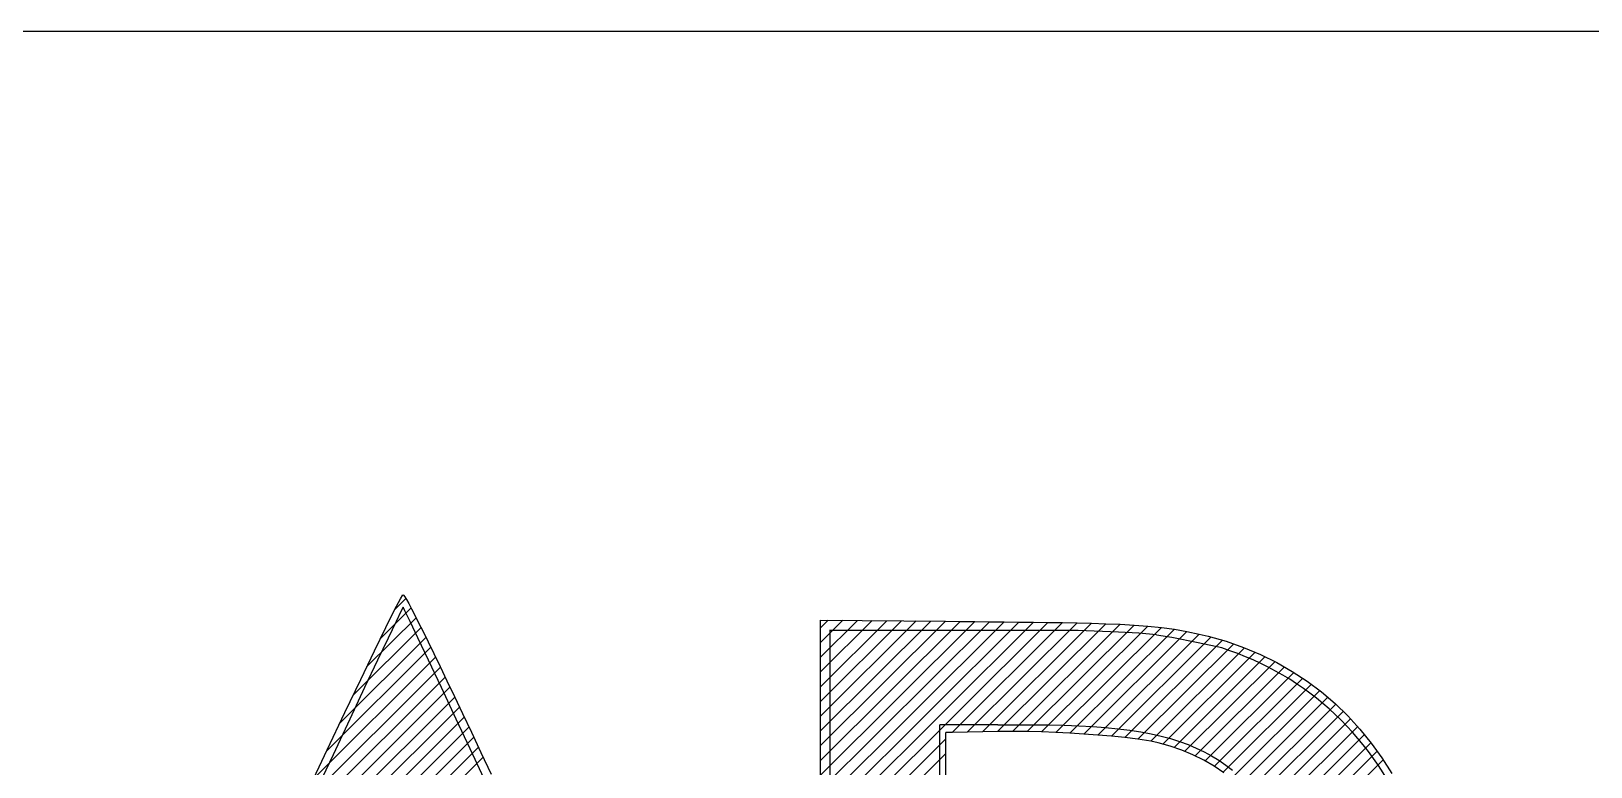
# Model space of a CAD drawing. Extents: x 0 to 420, y -1 to 297.
# Drawn here: x 220.67 to 234.11, y 9.47 to 15.8 of the extents above; entities that cross this region are included whole.
import ezdxf

# ---------------------------------------------------------------- set-up
doc = ezdxf.new("R2010")
doc.units = 0
doc.layers.get('0').update_dxf_attribs({"color": 15, "linetype": 'CONTINUOUS'})
doc.layers.add('SCD_DRAW', color=11, linetype='CONTINUOUS')

# ---------------------------------------------------------------- blocks, each defined once
blk = doc.blocks.new('EX_A3Frame_SysCAD2')
at = {"linetype": 'CONTINUOUS'}
for p, q in [((-0.226262, 15.804123), (420.273738, 15.804123)), ((223.799287, 10.820291), (223.849019, 10.915655)), ((223.80038, 10.822447), (223.895718, 10.917343)), ((223.80038, 10.822447), (223.895718, 10.917343)), ((223.849019, 10.915655), (223.870536, 10.949456)), ((223.870536, 10.949456), (223.876493, 10.945357)), ((223.876493, 10.945357), (223.886751, 10.931543)), ((223.886751, 10.931543), (223.901419, 10.907786)), ((223.901419, 10.907786), (223.920605, 10.873863)), ((223.558155, 10.327481), (223.984561, 10.751912)), ((223.558155, 10.327481), (223.984561, 10.751912)), ((223.676734, 10.572497), (223.941163, 10.835701)), ((223.676734, 10.572497), (223.941163, 10.835701)), ((223.72394, 10.668941), (223.799287, 10.820291)), ((223.855585, 10.81047), (223.811891, 10.720428)), ((223.871895, 10.841655), (223.855585, 10.81047)), ((223.888207, 10.81052), (223.871895, 10.841655)), ((223.931825, 10.720622), (223.888207, 10.81052)), ((223.920605, 10.873863), (223.944416, 10.829548)), ((223.944416, 10.829548), (223.972961, 10.774614)), ((223.972961, 10.774614), (224.006349, 10.708836)), ((223.441711, 10.084591), (224.027137, 10.667307)), ((223.441711, 10.084591), (224.027137, 10.667307)), ((223.441711, 10.084591), (224.027137, 10.667307)), ((223.441711, 10.084591), (224.027137, 10.667307)), ((223.625578, 10.467178), (223.72394, 10.668941)), ((223.811891, 10.720428), (223.74328, 10.576797)), ((224.000293, 10.577219), (223.931825, 10.720622)), ((224.006349, 10.708836), (224.044686, 10.631987)), ((224.044686, 10.631987), (224.08808, 10.543842)), ((227.470009, 10.665864), (227.535826, 10.731376)), ((227.470009, 10.665864), (227.535826, 10.731376)), ((227.470009, 10.53888), (227.662144, 10.730126)), ((227.470009, 10.53888), (227.662144, 10.730126)), ((227.470009, 4.399988), (227.470009, 10.729356)), ((227.470009, 10.729356), (228.546355, 10.721373)), ((227.470009, 10.4119), (227.788459, 10.728875)), ((227.470009, 10.4119), (227.788459, 10.728875)), ((227.470009, 10.284914), (227.914779, 10.727625)), ((227.470009, 10.284914), (227.914779, 10.727625)), ((227.470009, 10.15793), (228.041098, 10.726375)), ((227.470009, 10.15793), (228.041098, 10.726375)), ((227.470009, 10.03094), (228.167422, 10.725124)), ((227.470009, 10.03094), (228.167422, 10.725124)), ((227.470009, 9.903955), (228.293742, 10.723874)), ((227.470009, 9.903955), (228.293742, 10.723874)), ((227.470009, 9.776969), (228.42006, 10.722623)), ((227.470009, 9.776969), (228.42006, 10.722623)), ((227.470009, 9.650009), (228.546355, 10.721373)), ((227.470009, 9.650009), (228.546355, 10.721373)), ((227.470009, 9.523025), (228.672675, 10.720123)), ((227.470009, 9.523025), (228.672675, 10.720123)), ((227.470009, 9.396039), (228.798994, 10.718872)), ((227.470009, 9.396039), (228.798994, 10.718872)), ((227.470009, 9.268868), (228.925485, 10.717605)), ((227.470009, 9.268868), (228.925485, 10.717605)), ((227.470009, 9.141883), (229.051714, 10.716266)), ((227.470009, 9.141883), (229.051714, 10.716266)), ((227.470009, 9.014898), (229.177834, 10.714816)), ((227.470009, 9.014898), (229.177834, 10.714816)), ((227.470009, 8.888101), (229.303614, 10.713217)), ((227.470009, 8.888101), (229.303614, 10.713217)), ((227.470009, 8.761116), (229.429371, 10.711407)), ((227.470009, 8.761116), (229.429371, 10.711407)), ((229.688523, 10.642975), (227.547475, 10.640891)), ((227.551558, 6.794539), (227.551558, 10.640896)), ((228.546355, 10.721373), (228.672675, 10.720123)), ((228.603954, 9.762826), (229.554841, 10.709311)), ((228.603954, 9.762826), (229.554841, 10.709311)), ((228.672675, 10.720123), (228.798994, 10.718872)), ((228.733959, 9.765647), (229.67952, 10.70683)), ((228.733959, 9.765647), (229.67952, 10.70683)), ((228.798994, 10.718872), (228.925485, 10.717605)), ((228.864378, 9.768476), (229.804049, 10.703797)), ((228.864378, 9.768476), (229.804049, 10.703797)), ((228.925485, 10.717605), (229.051714, 10.716266)), ((228.994648, 9.771159), (229.92781, 10.7)), ((228.994648, 9.771159), (229.92781, 10.7)), ((229.051714, 10.716266), (229.177834, 10.714816)), ((229.122497, 9.771865), (230.05007, 10.695143)), ((229.122497, 9.771865), (230.05007, 10.695143)), ((229.177834, 10.714816), (229.303614, 10.713217)), ((229.248716, 9.770514), (230.171208, 10.688735)), ((229.248716, 9.770514), (230.171208, 10.688735)), ((229.303614, 10.713217), (229.429371, 10.711407)), ((229.373237, 9.767473), (230.290164, 10.680155)), ((229.373237, 9.767473), (230.290164, 10.680155)), ((229.429371, 10.711407), (229.554841, 10.709311)), ((229.496959, 9.76292), (230.40678, 10.668529)), ((229.496959, 9.76292), (230.40678, 10.668529)), ((229.554841, 10.709311), (229.67952, 10.70683)), ((229.6186, 9.757014), (230.518975, 10.65322)), ((229.6186, 9.757014), (230.518975, 10.65322)), ((229.67952, 10.70683), (229.804049, 10.703797)), ((230.037213, 10.628257), (229.688523, 10.642975)), ((229.738891, 9.749763), (230.627131, 10.633891)), ((229.738891, 9.749763), (230.627131, 10.633891)), ((229.804049, 10.703797), (229.92781, 10.7)), ((229.92781, 10.7), (230.05007, 10.695143)), ((230.211558, 10.6192), (230.037213, 10.628257)), ((230.05007, 10.695143), (230.171208, 10.688735)), ((230.171208, 10.688735), (230.290164, 10.680155)), ((230.364392, 10.60335), (230.211558, 10.6192)), ((230.290164, 10.680155), (230.40678, 10.668529)), ((230.40678, 10.668529), (230.518975, 10.65322)), ((230.518975, 10.65322), (230.627131, 10.633891)), ((230.627131, 10.633891), (230.732069, 10.611053)), ((223.212299, 9.602271), (224.111035, 10.496846)), ((223.212299, 9.602271), (224.111035, 10.496846)), ((223.212299, 9.602271), (224.111035, 10.496846)), ((223.326554, 9.842983), (224.069242, 10.582232)), ((223.326554, 9.842983), (224.069242, 10.582232)), ((223.74328, 10.576797), (223.652213, 10.384845)), ((224.091152, 10.385569), (224.000293, 10.577219)), ((224.08808, 10.543842), (224.136642, 10.444176)), ((229.858072, 9.741102), (230.732069, 10.611053)), ((229.858072, 9.741102), (230.732069, 10.611053)), ((229.975441, 9.730943), (230.834412, 10.585936)), ((229.975441, 9.730943), (230.834412, 10.585936)), ((230.091025, 9.719006), (230.933947, 10.558026)), ((230.091025, 9.719006), (230.933947, 10.558026)), ((230.204329, 9.704793), (231.030343, 10.526983)), ((230.204329, 9.704793), (231.030343, 10.526983)), ((230.314271, 9.68724), (231.123709, 10.49293)), ((230.314271, 9.68724), (231.123709, 10.49293)), ((230.495029, 10.581147), (230.364392, 10.602218)), ((230.722248, 10.534777), (230.495029, 10.581147)), ((230.926009, 10.491037), (230.722248, 10.534777)), ((230.732069, 10.611053), (230.808375, 10.592569)), ((230.808375, 10.592569), (230.964325, 10.54868)), ((230.995607, 10.467746), (230.926009, 10.491037)), ((230.964325, 10.54868), (231.115044, 10.496262)), ((231.115044, 10.496262), (231.260404, 10.435499)), ((223.098736, 9.362249), (224.152601, 10.411235)), ((223.098736, 9.362249), (224.152601, 10.411235)), ((223.506801, 10.220575), (223.625578, 10.467178)), ((223.652213, 10.384845), (223.541158, 10.149842)), ((224.201946, 10.150932), (224.091152, 10.385569)), ((224.136642, 10.444176), (224.190477, 10.332763)), ((230.418346, 9.663849), (231.21416, 10.455978)), ((230.418346, 9.663849), (231.21416, 10.455978)), ((230.515425, 9.635103), (231.300701, 10.416743)), ((230.515425, 9.635103), (231.300701, 10.416743)), ((230.608856, 9.601117), (231.385641, 10.374306)), ((230.608856, 9.601117), (231.385641, 10.374306)), ((231.064105, 10.442771), (230.995607, 10.467746)), ((231.131493, 10.416117), (231.064105, 10.442771)), ((231.197765, 10.38779), (231.131493, 10.416117)), ((231.262915, 10.357797), (231.197765, 10.38779)), ((231.260404, 10.435499), (231.400284, 10.366577)), ((231.326932, 10.326141), (231.262915, 10.357797)), ((231.400284, 10.366577), (231.534559, 10.28968)), ((222.87325, 8.883878), (224.235239, 10.239562)), ((222.87325, 8.883878), (224.235239, 10.239562)), ((222.985735, 9.122786), (224.193996, 10.325453)), ((222.985735, 9.122786), (224.193996, 10.325453)), ((223.370209, 9.934708), (223.506801, 10.220575)), ((224.190477, 10.332763), (224.249694, 10.209376)), ((230.697658, 9.562523), (231.46793, 10.329228)), ((230.697658, 9.562523), (231.46793, 10.329228)), ((230.782535, 9.519321), (231.54807, 10.281311)), ((230.782535, 9.519321), (231.54807, 10.281311)), ((230.862768, 9.472197), (231.625242, 10.231141)), ((230.862768, 9.472197), (231.625242, 10.231141)), ((231.389812, 10.292831), (231.326932, 10.326141)), ((231.451546, 10.25787), (231.389812, 10.292831)), ((231.512125, 10.221264), (231.451546, 10.25787)), ((231.571543, 10.183019), (231.512125, 10.221264)), ((231.534559, 10.28968), (231.663103, 10.204991)), ((222.761147, 8.645309), (224.276386, 10.153532)), ((222.761147, 8.645309), (224.276386, 10.153532)), ((223.541158, 10.149842), (223.412578, 9.877056)), ((224.330217, 9.878567), (224.201946, 10.150932)), ((224.249694, 10.209376), (224.314402, 10.07379)), ((230.939014, 9.421106), (231.699949, 10.178518)), ((230.939014, 9.421106), (231.699949, 10.178518)), ((231.011356, 9.366254), (231.772168, 10.123545)), ((231.011356, 9.366254), (231.772168, 10.123545)), ((231.629793, 10.143141), (231.571543, 10.183019)), ((231.686868, 10.101635), (231.629793, 10.143141)), ((231.663103, 10.204991), (231.785793, 10.112694)), ((231.742758, 10.058507), (231.686868, 10.101635)), ((231.785793, 10.112694), (231.902504, 10.012976)), ((222.538024, 8.169209), (224.358425, 9.981183)), ((222.538024, 8.169209), (224.358425, 9.981183)), ((222.649427, 8.407121), (224.317438, 10.06741)), ((222.649427, 8.407121), (224.317438, 10.06741)), ((224.314402, 10.07379), (224.384707, 9.925779)), ((231.080065, 9.307661), (231.842086, 10.066155)), ((231.080065, 9.307661), (231.842086, 10.066155)), ((231.145175, 9.245485), (231.909666, 10.006437)), ((231.145175, 9.245485), (231.909666, 10.006437)), ((231.206035, 9.180647), (231.974149, 9.945204)), ((231.206035, 9.180647), (231.974149, 9.945204)), ((231.797457, 10.013763), (231.742758, 10.058507)), ((231.850957, 9.967408), (231.797457, 10.013763)), ((231.903252, 9.919447), (231.850957, 9.967408)), ((231.902504, 10.012976), (232.013113, 9.906019)), ((222.426991, 7.931706), (224.399331, 9.894915)), ((222.426991, 7.931706), (224.399331, 9.894915)), ((223.218402, 9.61515), (223.370209, 9.934708)), ((223.412578, 9.877056), (223.268938, 9.571755)), ((224.473507, 9.573731), (224.330217, 9.878567)), ((224.384707, 9.925779), (224.460718, 9.765118)), ((228.996409, 9.827761), (228.497885, 9.827761)), ((228.497885, 5.34256), (228.497885, 9.827761)), ((228.996409, 9.827761), (229.15141, 9.829705)), ((229.15141, 9.829705), (229.298471, 9.830113)), ((229.298471, 9.830113), (229.43792, 9.828904)), ((229.43792, 9.828904), (229.570083, 9.825998)), ((229.570083, 9.825998), (229.69529, 9.821313)), ((229.69529, 9.821313), (229.813869, 9.814769)), ((229.813869, 9.814769), (229.926146, 9.806284)), ((231.264238, 9.111595), (232.03717, 9.880948)), ((231.264238, 9.111595), (232.03717, 9.880948)), ((231.319058, 9.039176), (232.097934, 9.814445)), ((231.319058, 9.039176), (232.097934, 9.814445)), ((231.954332, 9.869886), (231.903252, 9.919447)), ((232.004191, 9.818732), (231.954332, 9.869886)), ((232.052823, 9.765989), (232.004191, 9.818732)), ((232.013113, 9.906019), (232.117493, 9.792008)), ((222.205931, 7.457745), (224.48096, 9.722241)), ((222.205931, 7.457745), (224.48096, 9.722241)), ((222.316282, 7.694524), (224.440178, 9.808588)), ((222.316282, 7.694524), (224.440178, 9.808588)), ((224.460718, 9.765118), (224.542544, 9.59158)), ((227.470009, 8.634131), (228.549827, 9.70895)), ((227.470009, 8.634131), (228.549827, 9.70895)), ((228.548857, 5.405655), (228.549824, 9.762826)), ((228.603954, 9.762826), (228.549824, 9.762826)), ((228.864378, 9.768476), (228.603954, 9.762826)), ((228.994648, 9.771159), (228.864378, 9.768476)), ((229.122497, 9.771865), (228.994648, 9.771159)), ((229.248716, 9.770514), (229.122497, 9.771865)), ((229.373237, 9.767473), (229.248716, 9.770514)), ((229.496959, 9.76292), (229.373237, 9.767473)), ((229.6186, 9.757014), (229.496959, 9.76292)), ((229.738891, 9.749763), (229.6186, 9.757014)), ((229.858072, 9.741102), (229.738891, 9.749763)), ((229.975441, 9.730943), (229.858072, 9.741102)), ((229.926146, 9.806284), (230.032452, 9.795779)), ((230.091025, 9.719006), (229.975441, 9.730943)), ((230.032452, 9.795779), (230.133112, 9.78317)), ((230.204329, 9.704793), (230.091025, 9.719006)), ((230.133112, 9.78317), (230.228455, 9.768378)), ((230.314271, 9.68724), (230.204329, 9.704793)), ((230.228455, 9.768378), (230.31881, 9.751322)), ((230.377286, 9.674129), (230.314271, 9.68724)), ((230.31881, 9.751322), (230.404504, 9.731921)), ((230.404504, 9.731921), (230.485866, 9.710094)), ((230.485866, 9.710094), (230.563222, 9.685759)), ((230.563222, 9.685759), (230.636902, 9.658837)), ((231.370381, 8.963674), (232.156275, 9.745929)), ((231.370381, 8.963674), (232.156275, 9.745929)), ((232.100217, 9.711664), (232.052823, 9.765989)), ((232.146368, 9.655761), (232.100217, 9.711664)), ((232.117493, 9.792008), (232.215523, 9.671128)), ((222.095862, 7.221201), (224.521709, 9.635817)), ((222.095862, 7.221201), (224.521709, 9.635817)), ((223.05398, 9.267477), (223.218402, 9.61515)), ((223.268938, 9.571755), (223.112703, 9.239208)), ((223.897892, 8.887903), (224.562418, 9.549353)), ((223.897892, 8.887903), (224.562418, 9.549353)), ((224.62936, 9.241685), (224.473507, 9.573731)), ((224.542544, 9.59158), (224.630293, 9.40494)), ((227.470009, 8.507548), (228.549389, 9.581931)), ((227.470009, 8.507548), (228.549389, 9.581931)), ((230.481112, 9.645999), (230.377286, 9.674129)), ((230.581386, 9.611786), (230.481112, 9.645999)), ((230.678029, 9.571612), (230.581386, 9.611786)), ((230.636902, 9.658837), (230.707233, 9.629245)), ((230.770965, 9.525597), (230.678029, 9.571612)), ((230.707233, 9.629245), (230.774544, 9.596905)), ((230.774544, 9.596905), (230.839161, 9.561732)), ((230.839161, 9.561732), (230.901413, 9.523648)), ((231.418558, 8.884642), (232.212575, 9.674984)), ((231.418558, 8.884642), (232.212575, 9.674984)), ((231.463436, 8.802329), (232.266654, 9.601828)), ((231.463436, 8.802329), (232.266654, 9.601828)), ((232.191268, 9.598287), (232.146368, 9.655761)), ((232.23491, 9.539247), (232.191268, 9.598287)), ((232.215523, 9.671128), (232.307076, 9.543563)), ((232.307076, 9.543563), (232.392028, 9.409497)), ((230.860115, 9.47386), (230.770965, 9.525597)), ((230.945404, 9.416522), (230.860115, 9.47386)), ((230.901413, 9.523648), (230.961629, 9.482571)), ((230.961629, 9.482571), (231.020136, 9.438422)), ((231.504979, 8.716827), (232.318464, 9.526545)), ((231.504979, 8.716827), (232.318464, 9.526545)), ((232.277285, 9.478646), (232.23491, 9.539247)), ((232.351406, 9.36216), (232.277285, 9.478646))]:
    blk.add_line(p, q, dxfattribs=at)

msp = doc.modelspace()

# ---------------------------------------------------------------- block references
at = {"layer": 'SCD_DRAW', "color": 10}
msp.add_blockref('EX_A3Frame_SysCAD2', (0, 0), dxfattribs=at)

doc.saveas('drawing.dxf')
